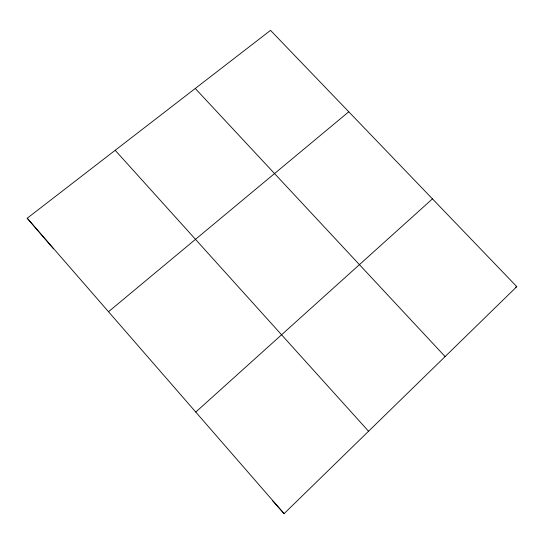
<?xml version="1.0" encoding="UTF-8"?>
<svg xmlns="http://www.w3.org/2000/svg" width="544" height="544" viewBox="0 0 544 544"><rect width="100%" height="100%" fill="white"/><g stroke="black" fill="none" stroke-linecap="round" stroke-linejoin="round"><path stroke-width="0.82" d="M272.68 500.84L284.09 513.631L516.8 286.634L270.524 30.369L27.2 218.226L53.57 248.866M195.772 412.073L432.453 198.866M108.508 311.719L348.772 111.792M515.318 287.327L516.8 286.634M195.255 88.482L445.101 356.578M115.192 150.294L368.56 431.242M27.2 218.226L284.09 513.631"/></g></svg>
